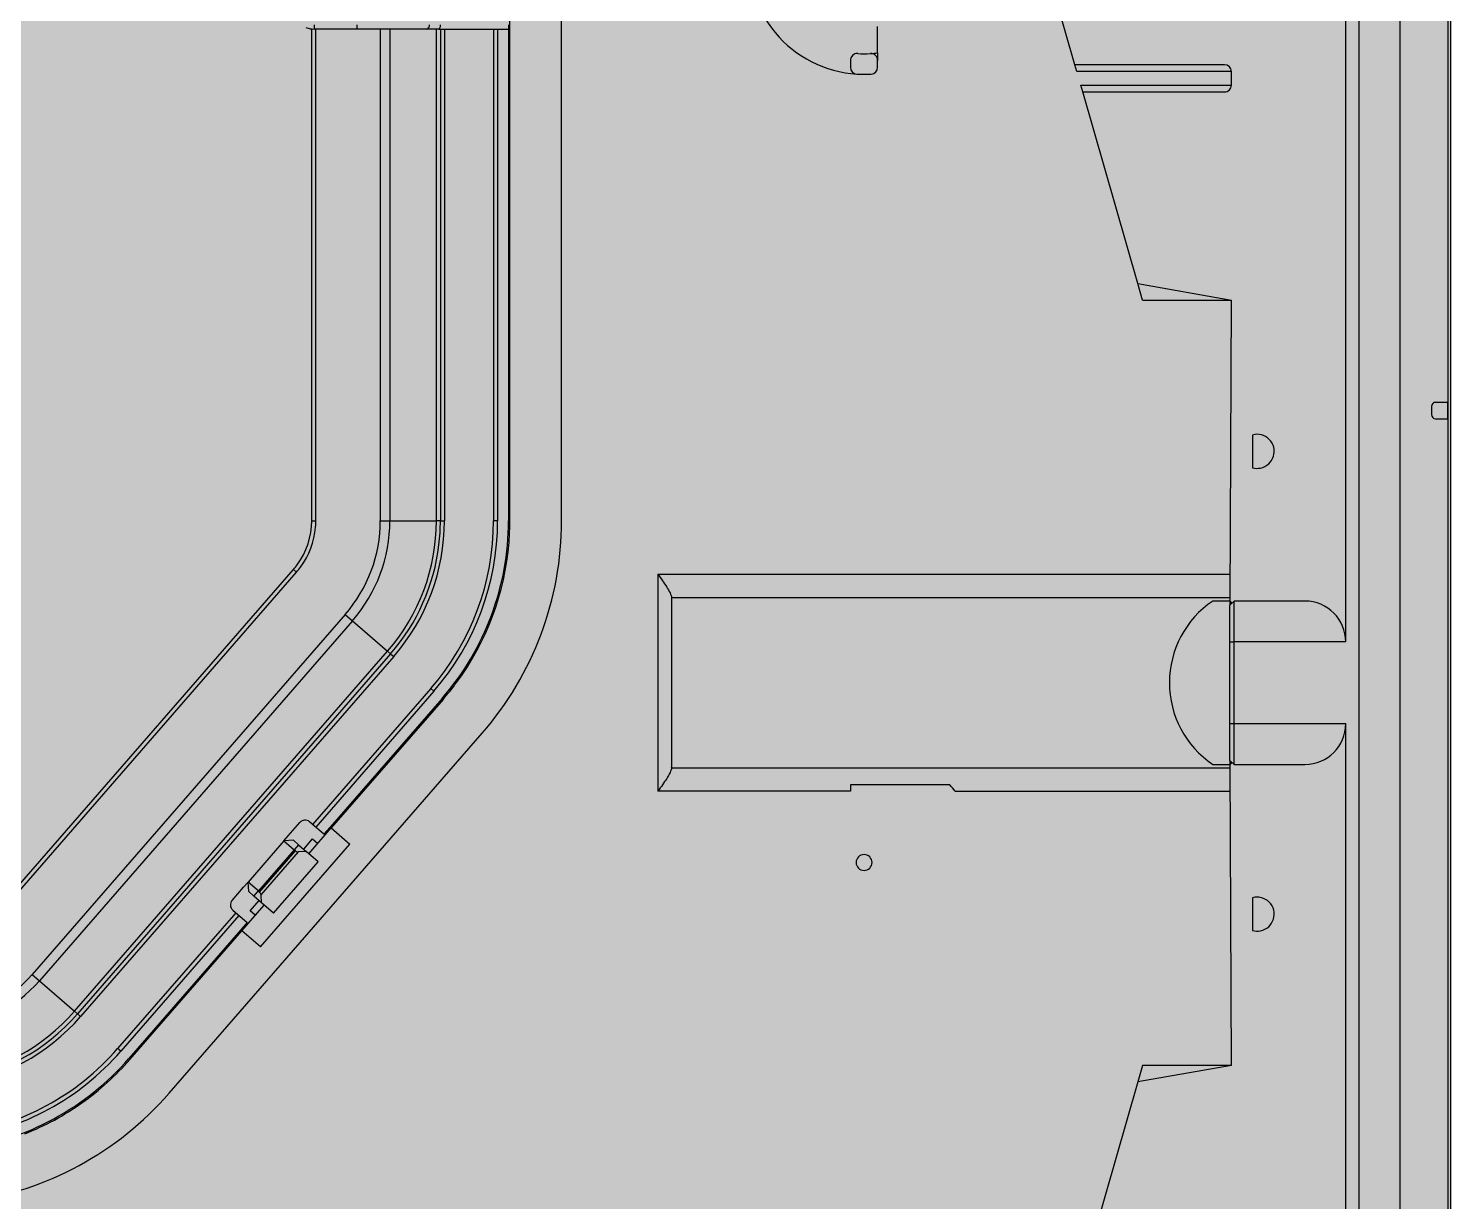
# Model space of a CAD drawing. Header units: millimetres. Extents: x -1070 to 42146, y 1440 to 12921.
# Drawn here: x 1056.2 to 1160.6, y 3088.4 to 3174.6 of the extents above; entities that cross this region are included whole.
import ezdxf

# ---------------------------------------------------------------- set-up
doc = ezdxf.new("R2010")
doc.units = ezdxf.units.MM
doc.layers.add('n', color=7, linetype='Continuous')

msp = doc.modelspace()

# ---------------------------------------------------------------- hatches: boundary and pattern name
at = {"lineweight": -3}
h = msp.add_hatch(color=256, dxfattribs=at)
h.dxf.hatch_style = 1
h.paths.add_polyline_path([(910.622, 3271.681), (910.622, 3021.661), (1160.622, 3021.661), (1160.622, 3271.681)])

# ---------------------------------------------------------------- linework, layer by layer
at = {"color": 1, "lineweight": -3}
for p, q in [((1160.622, 3521.661), (1160.622, 2771.641)), ((1160.622, 3271.681), (1160.622, 3021.661))]:
    msp.add_line(p, q, dxfattribs=at)
msp.add_lwpolyline([(660.622, 3521.435), (1160.422, 3521.435), (1160.422, 2771.638), (660.622, 2771.641)], close=True, dxfattribs=at)
at = {"layer": 'n', "color": 7, "linetype": 'Continuous', "lineweight": -3, "true_color": 0xffffff}
for p, q in [((1153.915, 3023.041), (1153.915, 3270.041)), ((1156.915, 3023.041), (1156.915, 3270.041)), ((1160.422, 3270.291), (1160.422, 3147.141)), ((1152.925, 3129.541), (1152.925, 3209.041)), ((1133.039, 3171.944), (1130.26, 3181.636)), ((1091.545, 3138.443), (1091.545, 3180.863)), ((1095.345, 3138.443), (1095.345, 3180.863)), ((1077.194, 3174.566), (1077.194, 3174.866)), ((1080.339, 3174.566), (1080.339, 3174.866)), ((1091.445, 3174.866), (1091.445, 3174.566)), ((1118.553, 3172.816), (1118.553, 3174.743)), ((1076.995, 3138.443), (1076.995, 3174.576)), ((1080.339, 3174.566), (1077.194, 3174.566)), ((1077.295, 3138.443), (1077.295, 3174.566)), ((1085.43, 3174.566), (1080.339, 3174.566)), ((1082.031, 3174.566), (1082.031, 3138.443)), ((1082.738, 3174.566), (1082.738, 3138.443)), ((1086.321, 3174.566), (1085.43, 3174.566)), ((1086.152, 3138.443), (1086.152, 3174.566)), ((1086.321, 3174.566), (1086.445, 3174.566)), ((1086.445, 3174.566), (1086.445, 3138.443)), ((1086.445, 3174.566), (1091.445, 3174.566)), ((1086.745, 3174.566), (1086.745, 3138.443)), ((1090.345, 3174.566), (1090.345, 3138.443)), ((1090.645, 3174.566), (1090.645, 3138.443)), ((1091.445, 3174.566), (1091.445, 3138.443)), ((1118.553, 3172.816), (1118.553, 3172.261)), ((1116.553, 3172.261), (1116.553, 3171.76)), ((1118.553, 3171.76), (1118.553, 3172.261)), ((1144.025, 3171.944), (1133.039, 3171.944)), ((1133.182, 3171.444), (1133.039, 3171.944)), ((1144.525, 3171.444), (1133.182, 3171.444)), ((1144.525, 3170.444), (1144.525, 3171.444)), ((1133.612, 3169.944), (1133.469, 3170.444)), ((1133.469, 3170.444), (1144.525, 3170.444)), ((1133.612, 3169.944), (1144.025, 3169.944)), ((1137.649, 3155.866), (1133.612, 3169.944)), ((1137.997, 3154.653), (1137.649, 3155.866)), ((1137.649, 3155.866), (1144.525, 3154.653)), ((1137.997, 3154.653), (1144.525, 3154.653)), ((1144.448, 3132.541), (1144.525, 3154.653)), ((1159.222, 3146.841), (1159.222, 3146.241)), ((1160.422, 3147.141), (1159.522, 3147.141)), ((1160.422, 3145.941), (1160.422, 3147.141)), ((1159.522, 3145.941), (1160.422, 3145.941)), ((1160.422, 3145.941), (1160.422, 3022.791)), ((1146.073, 3144.741), (1146.073, 3142.34)), ((1076.995, 3138.443), (1077.295, 3138.443)), ((1082.031, 3138.443), (1082.738, 3138.443)), ((1082.738, 3138.443), (1086.152, 3138.443)), ((1086.445, 3138.443), (1086.152, 3138.443)), ((1086.445, 3138.443), (1086.745, 3138.443)), ((1090.645, 3138.443), (1090.345, 3138.443)), ((1052.667, 3108.419), (1075.658, 3134.868)), ((1052.894, 3108.222), (1075.885, 3134.671)), ((1075.658, 3134.868), (1075.885, 3134.671)), ((1102.422, 3134.508), (1144.422, 3134.508)), ((1102.422, 3134.508), (1102.422, 3118.574)), ((1144.422, 3134.508), (1144.422, 3132.541)), ((1144.422, 3132.785), (1103.421, 3132.785)), ((1103.422, 3132.776), (1103.422, 3120.306)), ((1144.422, 3132.541), (1143.156, 3132.541)), ((1144.422, 3132.241), (1144.722, 3132.541)), ((1144.422, 3132.541), (1144.422, 3132.241)), ((1144.422, 3129.541), (1144.422, 3132.241)), ((1144.525, 3132.345), (1144.527, 3132.378)), ((1149.925, 3132.541), (1144.722, 3132.541)), ((1144.722, 3129.541), (1144.722, 3132.541)), ((1079.459, 3131.564), (1056.468, 3105.115)), ((1079.993, 3131.1), (1057.001, 3104.651)), ((1079.459, 3131.564), (1079.993, 3131.1)), ((1079.993, 3131.1), (1082.569, 3128.86)), ((1059.578, 3102.411), (1082.569, 3128.86)), ((1082.79, 3128.668), (1082.569, 3128.86)), ((1144.422, 3123.541), (1144.422, 3129.541)), ((1144.422, 3129.541), (1144.722, 3129.541)), ((1144.722, 3123.541), (1144.722, 3129.541)), ((1152.925, 3129.541), (1144.722, 3129.541)), ((1082.79, 3128.668), (1059.799, 3102.219)), ((1083.017, 3128.471), (1060.026, 3102.022)), ((1082.79, 3128.668), (1083.017, 3128.471)), ((1085.734, 3126.109), (1077.059, 3116.13)), ((1085.96, 3125.912), (1077.286, 3115.933)), ((1085.96, 3125.912), (1085.734, 3126.109)), ((1086.564, 3125.388), (1078.349, 3115.937)), ((1086.639, 3125.322), (1078.424, 3115.871)), ((1144.422, 3120.841), (1144.422, 3123.541)), ((1144.422, 3123.541), (1144.722, 3123.541)), ((1144.722, 3120.541), (1144.722, 3123.541)), ((1144.722, 3123.541), (1152.925, 3123.541)), ((1152.925, 3084.041), (1152.925, 3123.541)), ((1066.516, 3096.38), (1089.507, 3122.829)), ((1143.156, 3120.541), (1144.422, 3120.541)), ((1144.422, 3120.841), (1144.722, 3120.541)), ((1144.422, 3120.841), (1144.422, 3120.541)), ((1144.422, 3120.541), (1144.422, 3118.574)), ((1144.525, 3098.428), (1144.448, 3120.541)), ((1144.529, 3120.672), (1144.525, 3120.737)), ((1144.525, 3120.639), (1144.529, 3120.672)), ((1144.722, 3120.541), (1149.925, 3120.541)), ((1103.421, 3120.296), (1144.422, 3120.296)), ((1116.553, 3118.574), (1102.422, 3118.574)), ((1116.553, 3119.041), (1116.553, 3118.574)), ((1123.856, 3119.041), (1116.553, 3119.041)), ((1124.249, 3118.574), (1144.422, 3118.574)), ((1075.275, 3115.297), (1076.127, 3116.278)), ((1077.889, 3115.409), (1076.833, 3116.327)), ((1074.947, 3114.919), (1075.275, 3115.297)), ((1076.784, 3113.984), (1078.424, 3115.871)), ((1078.349, 3115.937), (1077.889, 3115.409)), ((1078.424, 3115.871), (1079.783, 3114.69)), ((1074.947, 3114.919), (1072.322, 3111.9)), ((1075.701, 3114.263), (1073.077, 3111.244)), ((1073.172, 3111.162), (1075.796, 3114.181)), ((1073.222, 3107.143), (1079.783, 3114.69)), ((1073.274, 3110.956), (1076.014, 3114.108)), ((1075.652, 3114.969), (1074.947, 3114.919)), ((1074.947, 3114.919), (1075.506, 3114.433)), ((1075.506, 3114.433), (1075.701, 3114.263)), ((1075.652, 3114.969), (1076.029, 3114.64)), ((1076.029, 3114.64), (1075.701, 3114.263)), ((1075.701, 3114.263), (1075.796, 3114.181)), ((1076.595, 3114.148), (1076.014, 3114.108)), ((1076.029, 3114.64), (1076.595, 3114.148)), ((1076.407, 3114.312), (1077.063, 3115.067)), ((1077.463, 3113.394), (1076.595, 3114.148)), ((1077.063, 3115.067), (1077.44, 3114.739)), ((1074.183, 3109.62), (1077.463, 3113.394)), ((1071.141, 3110.542), (1071.994, 3111.523)), ((1071.994, 3111.523), (1072.322, 3111.9)), ((1072.372, 3111.195), (1072.322, 3111.9)), ((1072.978, 3111.33), (1072.322, 3111.9)), ((1072.749, 3110.867), (1072.372, 3111.195)), ((1072.749, 3110.867), (1073.077, 3111.244)), ((1073.077, 3111.244), (1072.978, 3111.33)), ((1073.172, 3111.162), (1073.077, 3111.244)), ((1073.315, 3110.375), (1073.274, 3110.956)), ((1071.864, 3108.324), (1073.504, 3110.211)), ((1072.47, 3109.784), (1073.126, 3110.539)), ((1073.315, 3110.375), (1072.749, 3110.867)), ((1074.183, 3109.62), (1073.315, 3110.375)), ((1146.073, 3110.741), (1146.073, 3108.34)), ((1071.417, 3109.64), (1062.742, 3099.661)), ((1071.644, 3109.443), (1062.969, 3099.464)), ((1071.191, 3109.836), (1072.247, 3108.918)), ((1072.247, 3108.918), (1071.788, 3108.39)), ((1072.848, 3109.456), (1072.47, 3109.784)), ((1071.788, 3108.39), (1063.573, 3098.939)), ((1063.648, 3098.873), (1071.864, 3108.324)), ((1073.222, 3107.143), (1071.864, 3108.324)), ((1056.468, 3105.115), (1057.001, 3104.651)), ((1057.001, 3104.651), (1059.578, 3102.411)), ((1059.799, 3102.219), (1059.578, 3102.411)), ((1059.799, 3102.219), (1060.026, 3102.022)), ((1062.969, 3099.464), (1062.742, 3099.661)), ((1137.997, 3098.428), (1137.649, 3097.216)), ((1144.525, 3098.428), (1137.649, 3097.216)), ((1144.525, 3098.428), (1137.997, 3098.428)), ((1137.649, 3097.216), (1130.26, 3071.446))]:
    msp.add_line(p, q, dxfattribs=at)
for centre, radius, start, end in [((1117.553, 3179.744), 8.5, 173.24367, 266.41668), ((1077.194, 3176.566), 2, 251.77777, 270), ((1117.053, 3172.261), 0.5, 86.17745, 180), ((1117.553, 3179.744), 7, 266.17745, 273.82255), ((1117.553, 3179.744), 7, 273.82255, 278.21321), ((1118.053, 3172.261), 0.5, 0, 93.82255), ((1117.053, 3171.76), 0.5, 180, 266.41668), ((1118.053, 3171.76), 0.5, 273.58332, 0), ((1117.553, 3179.744), 8.5, 266.41668, 273.58332), ((1159.522, 3146.841), 0.3, 90, 180), ((1159.522, 3146.241), 0.3, 180, 270), ((1146.422, 3143.541), 1.25, 281.65508, 106.16904), ((1146.422, 3143.541), 1.25, 253.83096, 281.65508), ((1071.545, 3138.443), 5.45, 323.58705, 0), ((1071.545, 3138.443), 5.75, 355.39694, 0), ((1071.545, 3138.443), 10.486, 319, 0), ((1071.545, 3138.443), 11.193, 319, 0), ((1071.545, 3138.443), 14.607, 319, 0), ((1071.545, 3138.443), 15.2, 319, 0), ((1071.545, 3138.443), 18.8, 319, 0), ((1071.545, 3138.443), 19.1, 319, 0), ((1071.545, 3138.443), 14.9, 353.16667, 0), ((1071.545, 3138.443), 19.9, 319, 0), ((1071.545, 3138.443), 23.8, 319, 0), ((1071.545, 3138.443), 20, 355.44422, 0), ((1071.545, 3138.443), 5.75, 323.60306, 355.39694), ((1071.545, 3138.443), 14.9, 319, 353.16667), ((1071.545, 3138.443), 20, 323.55557, 355.44422), ((1071.545, 3138.443), 5.45, 319, 323.58705), ((1071.545, 3138.443), 5.75, 319, 323.60306), ((1103.072, 3132.776), 0.349, 359.99775, 1.57254), ((1071.545, 3138.443), 20, 319, 323.55557), ((1103.072, 3120.306), 0.349, 358.42746, 0.00225), ((1117.553, 3113.338), 8.5, 38.026, 42.14088), ((1076.505, 3115.95), 0.5, 49, 139), ((1117.553, 3113.338), 0.584, 0, 180), ((1117.553, 3113.338), 0.584, 180, 0), ((1071.519, 3110.214), 0.5, 139, 229), ((1146.422, 3109.541), 1.25, 281.65508, 106.16904), ((1146.422, 3109.541), 1.25, 253.83096, 281.65508), ((1048.554, 3111.995), 10.486, 278, 319), ((1048.554, 3111.995), 11.193, 278, 319), ((1048.554, 3111.995), 14.607, 278, 319), ((1048.554, 3111.995), 14.9, 278, 319), ((1048.554, 3111.995), 15.2, 278, 319), ((1048.554, 3111.995), 18.8, 278, 319), ((1048.554, 3111.995), 19.1, 278, 319), ((1048.554, 3111.995), 19.9, 278, 319), ((1048.554, 3111.995), 20, 305.33333, 319), ((1048.554, 3111.995), 23.8, 278, 319), ((1048.554, 3111.995), 20, 291.66667, 305.33333)]:
    msp.add_arc(centre, radius, start, end, dxfattribs=at)
for centre, major_axis, start_param, end_param in [((1144.025, 3171.444), (0.5, 0), 0, 1.5707963), ((1144.025, 3170.444), (0, 0.5), -3.1415927, -1.5707963), ((1147.225, 3126.541), (7.25, 0), 2.1667988, 4.1163865), ((1149.925, 3129.541), (3, 0), 0, 1.5707963), ((1149.925, 3123.541), (3, 0), -1.5707963, 0), ((1075.993, 3114.407), (0.226, -0.197), -1.5707963, -0.7853982), ((1072.975, 3110.935), (0.197, 0.226), -0.7853982, 0)]:
    msp.add_ellipse(centre, major_axis=major_axis, ratio=1, start_param=start_param, end_param=end_param, dxfattribs=at)
for points, knots in [([(1085.43, 3174.566), (1085.488, 3174.566), (1085.614, 3174.655), (1085.642, 3174.792), (1085.642, 3174.866)], [0, 0, 0, 0, 0.4402134, 1, 1, 1, 1]), ([(1086.321, 3174.566), (1086.361, 3174.566), (1086.439, 3174.687), (1086.445, 3174.793), (1086.445, 3174.866)], [0, 0, 0, 0, 0.353422, 1, 1, 1, 1]), ([(1102.422, 3134.508), (1102.533, 3134.35), (1102.752, 3134.041), (1103.056, 3133.59), (1103.273, 3133.23), (1103.389, 3132.965), (1103.42, 3132.841), (1103.421, 3132.785)], [0, 0, 0, 0, 0.2893549, 0.5664068, 0.8131065, 0.9161927, 1, 1, 1, 1]), ([(1103.421, 3120.296), (1103.42, 3120.24), (1103.389, 3120.117), (1103.273, 3119.851), (1103.056, 3119.491), (1102.752, 3119.041), (1102.533, 3118.732), (1102.422, 3118.574)], [0, 0, 0, 0, 0.0838013, 0.1868875, 0.4335889, 0.7106424, 1, 1, 1, 1])]:
    msp.add_open_spline(points, degree=3, knots=knots, dxfattribs=at)
for points in [[(1144.525, 3132.443), (1144.515, 3132.483), (1144.479, 3132.514), (1144.448, 3132.541)], [(1144.527, 3132.378), (1144.529, 3132.399), (1144.531, 3132.422), (1144.525, 3132.443)], [(1144.448, 3120.541), (1144.479, 3120.568), (1144.515, 3120.598), (1144.525, 3120.639)]]:
    msp.add_open_spline(points, degree=3, dxfattribs=at)

doc.saveas('drawing.dxf')
